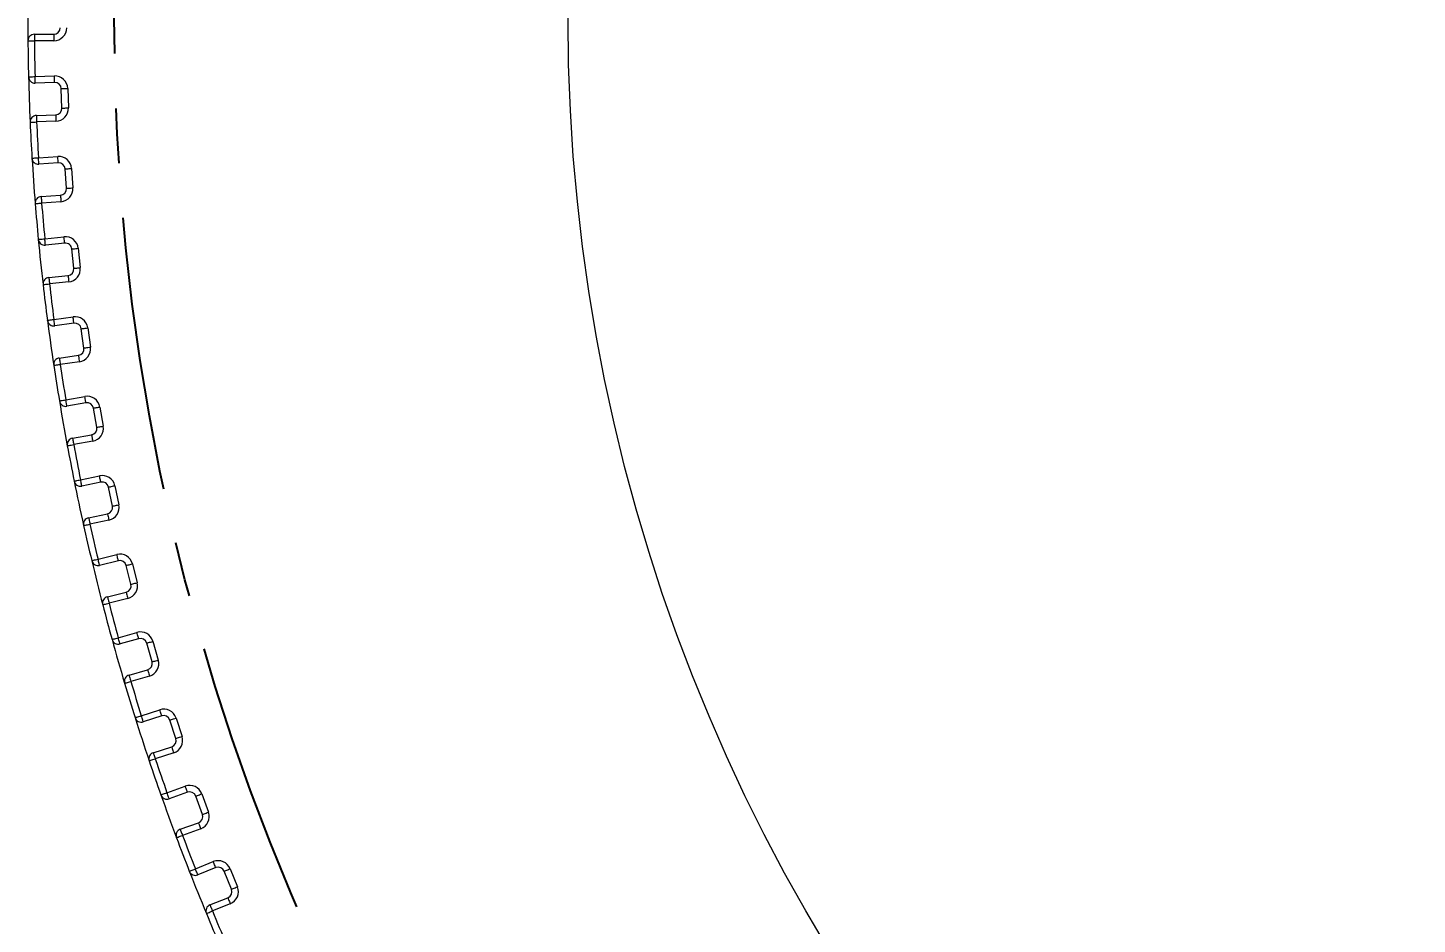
# Model space of a CAD drawing. Header units: millimetres. Extents: x 37 to 851, y 144 to 480.
# Drawn here: x 595 to 659.3, y 277.6 to 319.1 of the extents above; entities that cross this region are included whole.
import ezdxf

# ---------------------------------------------------------------- set-up
doc = ezdxf.new("R2010")
doc.units = ezdxf.units.MM
doc.linetypes.add('CENTERX2', pattern=[20.32, 12.7, -2.54, 2.54, -2.54])
doc.layers.add('FORMAT', color=7, linetype='Continuous')
doc.styles.add('SLDTEXTSTYLE0', font='TXT', dxfattribs={"width": 0.7, "bigfont": 'bigfont'})
doc.dimstyles.new('SLDDIMSTYLE4', dxfattribs={"dimtxt": 3.031684, "dimasz": 3.302, "dimexe": 0, "dimexo": 0.0625, "dimgap": 0.757921, "dimtad": 1, "dimdec": 1, "dimrnd": 1e-09, "dimzin": 12, "dimdsep": 46, "dimtxsty": 'SLDTEXTSTYLE0', "dimblk1": 'NONE', "dimblk2": 'OPEN30', "dimsah": 1, "dimcen": 0, "dimadec": 0, "dimazin": 3, "dimtfac": 1, "dimtdec": 1, "dimtmove": 0, "dimatfit": 3, "dimldrblk": 'NONE', "dimfxl": 1, "dimfrac": 2, "dimtolj": 1, "dimtzin": 12, "dimarcsym": 0})

# ---------------------------------------------------------------- blocks, each defined once
blk = doc.blocks.new('_OPEN30')
at = {"color": 0, "linetype": 'ByBlock', "lineweight": -2}
for p, q in [((-1, 0.267949), (0, 0)), ((0, 0), (-1, -0.267949)), ((0, 0), (-1, 0))]:
    blk.add_line(p, q, dxfattribs=at)
blk = doc.blocks.new('*D12')
at = {"layer": 'FORMAT'}
for q in [(601.281, 401.808), (783.884, 254.165)]:
    blk.add_line((622.14, 384.943), q, dxfattribs=at)
at = {"layer": 'FORMAT', "xscale": 3.302, "yscale": 3.302, "rotation": 321.0429598271}
blk.add_blockref('_OPEN30', (622.14, 384.943, 0.1), dxfattribs=at)
at = {"layer": 'FORMAT', "char_height": 2.6458, "attachment_point": 1, "rotation": 321.04296, "style": 'SLDTEXTSTYLE0'}
for s, insert in [('%%c', (603.425, 404.46, 0.1)), ('208', (606.031, 402.353, 0.1))]:
    blk.add_mtext(s, dxfattribs=dict(at, insert=insert))
blk = doc.blocks.new('_NONE')

msp = doc.modelspace()

# ---------------------------------------------------------------- linework, layer by layer
at = {"color": 7, "linetype": 'Continuous', "lineweight": 15}
for p, q in [((595.31736, 318.80387), (596.21224, 318.80387)), ((595.31736, 318.80387), (595.31736, 318.50387)), ((596.21224, 318.50387), (595.31736, 318.50387)), ((596.21224, 318.80387), (596.21224, 318.50387)), ((595.34632, 316.84473), (596.24065, 316.87596)), ((596.25113, 316.57615), (595.35679, 316.54492)), ((596.59282, 315.38735), (596.56142, 316.2868)), ((596.86123, 316.29727), (596.89264, 315.39782)), ((595.40914, 315.04583), (596.30348, 315.07706)), ((596.31394, 314.77724), (595.41961, 314.74601)), ((595.50646, 313.0889), (596.39916, 313.15132)), ((596.42009, 312.85205), (595.52738, 312.78963)), ((596.80306, 311.6759), (596.74028, 312.57371)), ((597.03955, 312.59464), (597.10233, 311.69683)), ((595.63201, 311.29328), (596.52472, 311.35571)), ((596.54564, 311.05644), (595.65294, 310.99401)), ((595.79757, 309.34094), (596.68755, 309.43448)), ((596.71891, 309.13612), (595.82893, 309.04258)), ((597.14269, 307.97405), (597.04862, 308.86912)), ((597.34697, 308.90048), (597.44105, 308.00541)), ((595.98572, 307.5508), (596.8757, 307.64434)), ((596.90706, 307.34598), (596.01708, 307.25244)), ((596.21931, 305.60542), (597.10548, 305.72996)), ((597.14723, 305.43288), (596.26106, 305.30834)), ((597.61132, 304.28631), (597.48606, 305.17756)), ((597.78315, 305.21931), (597.9084, 304.32807)), ((596.46982, 303.82294), (597.35599, 303.94748)), ((597.39774, 303.6504), (596.51157, 303.52586)), ((596.77116, 301.8869), (597.65244, 302.04229)), ((597.70454, 301.74685), (596.82325, 301.59146)), ((598.34751, 301.5556), (598.5038, 300.66927)), ((598.20836, 300.61718), (598.05208, 301.5035)), ((597.08372, 300.11424), (597.96501, 300.26964)), ((598.0171, 299.9742), (597.13582, 299.8188)), ((597.45244, 298.1899), (598.32777, 298.37596)), ((598.39015, 298.08251), (597.51481, 297.89646)), ((598.93308, 296.97111), (598.74596, 297.85144)), ((599.0394, 297.91382), (599.22653, 297.03348)), ((597.82669, 296.42924), (598.70201, 296.61529)), ((598.76439, 296.32185), (597.88906, 296.13579)), ((598.26234, 294.51893), (599.13064, 294.73542)), ((599.20322, 294.44433), (598.33491, 294.22784)), ((599.78461, 293.35256), (599.56688, 294.22582)), ((599.85797, 294.2984), (600.0757, 293.42513)), ((598.6978, 292.7724), (599.5661, 292.98889)), ((599.63868, 292.6978), (598.77038, 292.48131)), ((599.19986, 290.87846), (600.06007, 291.12513)), ((600.14276, 290.83675), (599.28255, 290.59008)), ((600.76191, 289.76592), (600.51384, 290.63106)), ((600.80221, 290.71375), (601.05029, 289.84862)), ((599.696, 289.14819), (600.55622, 289.39486)), ((600.63891, 289.10648), (599.7787, 288.85981)), ((600.26385, 287.27293), (601.11493, 287.54947)), ((601.20764, 287.26415), (600.35656, 286.98761)), ((601.86378, 286.21558), (601.58566, 287.07154)), ((601.87098, 287.16424), (602.1491, 286.30829)), ((600.82009, 285.56103), (601.67116, 285.83756)), ((601.76387, 285.55224), (600.91279, 285.27571)), ((601.45303, 283.70673), (602.29395, 284.0128)), ((602.39655, 283.73089), (601.55564, 283.42482)), ((603.08888, 282.70586), (602.78107, 283.55159)), ((603.06298, 283.65419), (603.37079, 282.80847)), ((602.06867, 282.01528), (602.90959, 282.32135)), ((603.01219, 282.03944), (602.17128, 281.73337)), ((602.76595, 280.1842), (603.59567, 280.51943)), ((603.70805, 280.24127), (602.87833, 279.90605)), ((604.43573, 279.24104), (604.09859, 280.0755)), ((604.37675, 280.18788), (604.71389, 279.35342)), ((603.44024, 278.51527), (604.26996, 278.8505)), ((604.38234, 278.57234), (603.55262, 278.23712))]:
    msp.add_line(p, q, dxfattribs=at)
at = {"color": 7, "linetype": 'Continuous', "lineweight": 15, "flags": 128}
for points in [[(595.01737, 318.50095), (595.02314, 318.501), (595.04021, 318.50117), (595.06793, 318.50144), (595.10524, 318.5018), (595.1507, 318.50225), (595.20256, 318.50275), (595.25884, 318.5033), (595.31736, 318.50387)], [(595.04641, 316.83719), (595.05218, 316.83733), (595.06924, 316.83776), (595.09696, 316.83846), (595.13426, 316.8394), (595.1797, 316.84054), (595.23155, 316.84185), (595.28781, 316.84326), (595.34632, 316.84473)], [(595.35679, 316.54492), (595.35659, 316.55068), (595.35599, 316.56774), (595.35502, 316.59544), (595.35372, 316.63273), (595.35213, 316.67816), (595.35032, 316.73), (595.34836, 316.78624), (595.34632, 316.84473)], [(596.25113, 316.57615), (596.25093, 316.58191), (596.25033, 316.59897), (596.24936, 316.62668), (596.24806, 316.66396), (596.24647, 316.7094), (596.24466, 316.76123), (596.2427, 316.81747), (596.24065, 316.87596)], [(596.56142, 316.2868), (596.56717, 316.287), (596.58424, 316.2876), (596.61194, 316.28856), (596.64923, 316.28987), (596.69466, 316.29145), (596.7465, 316.29326), (596.80274, 316.29523), (596.86123, 316.29727)], [(595.40914, 315.04583), (595.40934, 315.04007), (595.40994, 315.02301), (595.4109, 314.9953), (595.41221, 314.95802), (595.41379, 314.91258), (595.41561, 314.86075), (595.41756, 314.8045), (595.41961, 314.74601)], [(596.30348, 315.07706), (596.30368, 315.0713), (596.30427, 315.05424), (596.30524, 315.02653), (596.30654, 314.98925), (596.30813, 314.94381), (596.30994, 314.89198), (596.3119, 314.83574), (596.31394, 314.77724)], [(596.59282, 315.38735), (596.59859, 315.38755), (596.61565, 315.38815), (596.64335, 315.38911), (596.68064, 315.39041), (596.72607, 315.392), (596.77791, 315.39381), (596.83415, 315.39578), (596.89264, 315.39782)], [(595.11991, 314.73262), (595.12567, 314.73288), (595.14272, 314.73364), (595.17041, 314.73488), (595.20769, 314.73654), (595.2531, 314.73857), (595.30492, 314.74089), (595.36114, 314.7434), (595.41961, 314.74601)], [(596.42009, 312.85205), (596.41968, 312.8578), (596.41849, 312.87483), (596.41655, 312.90249), (596.41395, 312.93971), (596.41078, 312.98506), (596.40717, 313.0368), (596.40324, 313.09294), (596.39916, 313.15132)], [(595.207, 313.07089), (595.21275, 313.07124), (595.22979, 313.07226), (595.25747, 313.07392), (595.2947, 313.07616), (595.34009, 313.07889), (595.39186, 313.08201), (595.44803, 313.08538), (595.50646, 313.0889)], [(595.52738, 312.78963), (595.52698, 312.79538), (595.52579, 312.81241), (595.52385, 312.84006), (595.52125, 312.87728), (595.51808, 312.92263), (595.51446, 312.97437), (595.51054, 313.03051), (595.50646, 313.0889)], [(596.74028, 312.57371), (596.74603, 312.57411), (596.76306, 312.5753), (596.79071, 312.57724), (596.82793, 312.57984), (596.87328, 312.58301), (596.92503, 312.58663), (596.98117, 312.59055), (597.03955, 312.59464)], [(595.63201, 311.29328), (595.63242, 311.28753), (595.63361, 311.2705), (595.63555, 311.24285), (595.63815, 311.20563), (595.64131, 311.16028), (595.64493, 311.10854), (595.64886, 311.0524), (595.65294, 310.99401)], [(596.52472, 311.35571), (596.52512, 311.34996), (596.52631, 311.33293), (596.52825, 311.30527), (596.53085, 311.26805), (596.53402, 311.2227), (596.53763, 311.17096), (596.54156, 311.11482), (596.54564, 311.05644)], [(596.80306, 311.6759), (596.80881, 311.6763), (596.82584, 311.67749), (596.85349, 311.67943), (596.89072, 311.68203), (596.93607, 311.6852), (596.9878, 311.68882), (597.04394, 311.69275), (597.10233, 311.69683)], [(595.35389, 310.97017), (595.35964, 310.97063), (595.37665, 310.97198), (595.40429, 310.97419), (595.44148, 310.97715), (595.4868, 310.98077), (595.5385, 310.98489), (595.5946, 310.98936), (595.65294, 310.99401)], [(595.49892, 309.31249), (595.50466, 309.31304), (595.52166, 309.31465), (595.54925, 309.31728), (595.58639, 309.32082), (595.63165, 309.32513), (595.68328, 309.33005), (595.7393, 309.33539), (595.79757, 309.34094)], [(595.82893, 309.04258), (595.82832, 309.04831), (595.82654, 309.06529), (595.82364, 309.09286), (595.81974, 309.12997), (595.81499, 309.17518), (595.80957, 309.22676), (595.80368, 309.28273), (595.79757, 309.34094)], [(596.71891, 309.13612), (596.7183, 309.14185), (596.71652, 309.15883), (596.71362, 309.1864), (596.70972, 309.22351), (596.70497, 309.26872), (596.69955, 309.3203), (596.69366, 309.37627), (596.68755, 309.43448)], [(597.04862, 308.86912), (597.05435, 308.86973), (597.07133, 308.87151), (597.0989, 308.87441), (597.13601, 308.87831), (597.18122, 308.88306), (597.2328, 308.88848), (597.28877, 308.89436), (597.34697, 308.90048)], [(597.14269, 307.97405), (597.14843, 307.97466), (597.16541, 307.97644), (597.19298, 307.97934), (597.23008, 307.98324), (597.27529, 307.98799), (597.32688, 307.99341), (597.38285, 307.99929), (597.44105, 308.00541)], [(595.98572, 307.5508), (595.98632, 307.54507), (595.98811, 307.52809), (595.99101, 307.50052), (595.9949, 307.46341), (595.99966, 307.4182), (596.00508, 307.36662), (596.01096, 307.31065), (596.01708, 307.25244)], [(596.8757, 307.64434), (596.8763, 307.63861), (596.87809, 307.62163), (596.88099, 307.59406), (596.88488, 307.55695), (596.88964, 307.51174), (596.89506, 307.46016), (596.90094, 307.40419), (596.90706, 307.34598)], [(595.71905, 307.21818), (595.72477, 307.21883), (595.74172, 307.22078), (595.76927, 307.22395), (595.80634, 307.22821), (595.8515, 307.23341), (595.90302, 307.23933), (595.95893, 307.24576), (596.01708, 307.25244)], [(595.92183, 305.56657), (595.92755, 305.56731), (595.94448, 305.56953), (595.97197, 305.57312), (596.00896, 305.57795), (596.05404, 305.58384), (596.10547, 305.59055), (596.16127, 305.59784), (596.21931, 305.60542)], [(596.26106, 305.30834), (596.26026, 305.31405), (596.25788, 305.33096), (596.25402, 305.35841), (596.24883, 305.39535), (596.2425, 305.44037), (596.23529, 305.49173), (596.22745, 305.54746), (596.21931, 305.60542)], [(597.14723, 305.43288), (597.14643, 305.43859), (597.14405, 305.4555), (597.1402, 305.48295), (597.13501, 305.5199), (597.12867, 305.56492), (597.12146, 305.61628), (597.11362, 305.67201), (597.10548, 305.72996)], [(597.48606, 305.17756), (597.49177, 305.17836), (597.50867, 305.18073), (597.53613, 305.18459), (597.57308, 305.18978), (597.61809, 305.19611), (597.66946, 305.20333), (597.72519, 305.21116), (597.78315, 305.21931)], [(597.61132, 304.28631), (597.61703, 304.28712), (597.63393, 304.28949), (597.66139, 304.29335), (597.69833, 304.29854), (597.74335, 304.30487), (597.79471, 304.31209), (597.85044, 304.31992), (597.9084, 304.32807)], [(596.21491, 303.48121), (596.22061, 303.48207), (596.23749, 303.48461), (596.2649, 303.48874), (596.3018, 303.49429), (596.34676, 303.50105), (596.39805, 303.50877), (596.45369, 303.51715), (596.51157, 303.52586)], [(596.46982, 303.82294), (596.47062, 303.81723), (596.473, 303.80033), (596.47686, 303.77287), (596.48204, 303.73593), (596.48838, 303.69091), (596.49559, 303.63955), (596.50343, 303.58382), (596.51157, 303.52586)], [(597.35599, 303.94748), (597.35679, 303.94177), (597.35917, 303.92487), (597.36303, 303.89742), (597.36822, 303.86047), (597.37455, 303.81545), (597.38177, 303.76409), (597.3896, 303.70836), (597.39774, 303.6504)], [(596.47522, 301.83769), (596.4809, 301.83863), (596.49775, 301.84143), (596.52509, 301.84598), (596.5619, 301.8521), (596.60674, 301.85956), (596.65791, 301.86807), (596.71342, 301.8773), (596.77116, 301.8869)], [(596.82325, 301.59146), (596.82225, 301.59713), (596.81929, 301.61395), (596.81447, 301.64125), (596.80799, 301.67799), (596.8001, 301.72276), (596.79109, 301.77384), (596.78132, 301.82926), (596.77116, 301.8869)], [(597.70454, 301.74685), (597.70354, 301.75253), (597.70057, 301.76934), (597.69576, 301.79664), (597.68928, 301.83338), (597.68139, 301.87815), (597.67238, 301.92923), (597.6626, 301.98465), (597.65244, 302.04229)], [(598.05208, 301.5035), (598.05775, 301.5045), (598.07456, 301.50747), (598.10187, 301.51228), (598.13861, 301.51876), (598.18338, 301.52666), (598.23446, 301.53566), (598.28988, 301.54543), (598.34751, 301.5556)], [(597.96501, 300.26964), (597.96601, 300.26396), (597.96897, 300.24715), (597.97379, 300.21985), (597.98027, 300.18311), (597.98816, 300.13834), (597.99716, 300.08726), (598.00694, 300.03183), (598.0171, 299.9742)], [(598.20836, 300.61718), (598.21404, 300.61818), (598.23084, 300.62114), (598.25815, 300.62596), (598.29489, 300.63243), (598.33966, 300.64033), (598.39074, 300.64934), (598.44616, 300.65911), (598.5038, 300.66927)], [(596.84089, 299.76383), (596.84656, 299.76489), (596.86335, 299.76802), (596.8906, 299.77309), (596.92728, 299.77993), (596.97197, 299.78826), (597.02296, 299.79777), (597.07828, 299.80808), (597.13582, 299.8188)], [(597.08372, 300.11424), (597.08472, 300.10857), (597.08769, 300.09176), (597.0925, 300.06445), (597.09898, 300.02771), (597.10687, 299.98294), (597.11588, 299.93186), (597.12566, 299.87644), (597.13582, 299.8188)], [(598.39015, 298.08251), (598.38895, 298.08815), (598.3854, 298.10485), (598.37963, 298.13197), (598.37188, 298.16846), (598.36242, 298.21293), (598.35164, 298.26366), (598.33994, 298.31871), (598.32777, 298.37596)], [(597.15841, 298.13039), (597.16406, 298.13153), (597.18079, 298.13492), (597.20796, 298.14042), (597.24453, 298.14782), (597.28908, 298.15684), (597.33992, 298.16713), (597.39508, 298.17829), (597.45244, 298.1899)], [(597.51481, 297.89646), (597.51362, 297.90209), (597.51007, 297.91879), (597.50431, 297.94591), (597.49654, 297.9824), (597.4871, 298.02687), (597.47632, 298.0776), (597.46461, 298.13265), (597.45244, 298.1899)], [(598.74596, 297.85144), (598.7516, 297.85264), (598.7683, 297.85619), (598.79541, 297.86195), (598.83191, 297.86971), (598.87638, 297.87916), (598.92711, 297.88995), (598.98216, 297.90165), (599.0394, 297.91382)], [(598.93308, 296.97111), (598.93872, 296.97231), (598.95542, 296.97586), (598.98253, 296.98162), (599.01903, 296.98938), (599.0635, 296.99883), (599.11423, 297.00961), (599.16927, 297.02131), (599.22653, 297.03348)], [(597.82669, 296.42924), (597.82788, 296.4236), (597.83143, 296.4069), (597.8372, 296.37978), (597.84496, 296.34329), (597.8544, 296.29882), (597.86519, 296.24809), (597.87689, 296.19304), (597.88906, 296.13579)], [(598.70201, 296.61529), (598.70321, 296.60965), (598.70676, 296.59295), (598.71252, 296.56584), (598.72028, 296.52934), (598.72974, 296.48488), (598.74052, 296.43414), (598.75221, 296.37909), (598.76439, 296.32185)], [(597.59623, 296.07056), (597.60187, 296.07181), (597.61853, 296.07552), (597.64559, 296.08155), (597.682, 296.08967), (597.72637, 296.09955), (597.777, 296.11083), (597.83193, 296.12306), (597.88906, 296.13579)], [(597.97056, 294.4492), (597.97616, 294.45054), (597.99277, 294.4545), (598.01973, 294.46095), (598.05602, 294.46962), (598.10024, 294.48019), (598.15068, 294.49224), (598.20542, 294.50533), (598.26234, 294.51893)], [(598.33491, 294.22784), (598.33352, 294.23344), (598.32939, 294.25), (598.32269, 294.2769), (598.31366, 294.3131), (598.30266, 294.35721), (598.29011, 294.40754), (598.2765, 294.46214), (598.26234, 294.51893)], [(599.20322, 294.44433), (599.20182, 294.44993), (599.19769, 294.46649), (599.19099, 294.49339), (599.18196, 294.52959), (599.17096, 294.5737), (599.15841, 294.62403), (599.1448, 294.67863), (599.13064, 294.73542)], [(599.56688, 294.22582), (599.57248, 294.22722), (599.58904, 294.23135), (599.61594, 294.23805), (599.65214, 294.24708), (599.69625, 294.25808), (599.74658, 294.27063), (599.80118, 294.28424), (599.85797, 294.2984)], [(599.78461, 293.35256), (599.79021, 293.35395), (599.80677, 293.35808), (599.83367, 293.36479), (599.86987, 293.37381), (599.91398, 293.38481), (599.9643, 293.39736), (600.01891, 293.41097), (600.0757, 293.42513)], [(598.6978, 292.7724), (598.6992, 292.76681), (598.70332, 292.75024), (598.71003, 292.72334), (598.71906, 292.68714), (598.73006, 292.64303), (598.7426, 292.5927), (598.75621, 292.5381), (598.77038, 292.48131)], [(599.5661, 292.98889), (599.56749, 292.9833), (599.57162, 292.96673), (599.57833, 292.93983), (599.58736, 292.90363), (599.59835, 292.85952), (599.6109, 292.8092), (599.62452, 292.75459), (599.63868, 292.6978)], [(598.48001, 292.4059), (598.48559, 292.40735), (598.50211, 292.41164), (598.52894, 292.41861), (598.56506, 292.42799), (598.60906, 292.43941), (598.65926, 292.45245), (598.71373, 292.4666), (598.77038, 292.48131)], [(598.91069, 290.79859), (598.91625, 290.80012), (598.9327, 290.80467), (598.95942, 290.81205), (598.99539, 290.82198), (599.0392, 290.83409), (599.0892, 290.8479), (599.14344, 290.86288), (599.19986, 290.87846)], [(599.28255, 290.59008), (599.28096, 290.59563), (599.27626, 290.61204), (599.26861, 290.63868), (599.25833, 290.67455), (599.2458, 290.71825), (599.2315, 290.76811), (599.21599, 290.8222), (599.19986, 290.87846)], [(600.14276, 290.83675), (600.14117, 290.84229), (600.13647, 290.8587), (600.12883, 290.88535), (600.11855, 290.92121), (600.10601, 290.96491), (600.09172, 291.01477), (600.0762, 291.06887), (600.06007, 291.12513)], [(600.51384, 290.63106), (600.51937, 290.63265), (600.53579, 290.63736), (600.56244, 290.645), (600.5983, 290.65528), (600.642, 290.66781), (600.69185, 290.68211), (600.74595, 290.69762), (600.80221, 290.71375)], [(600.55622, 289.39486), (600.55781, 289.38931), (600.56251, 289.3729), (600.57016, 289.34625), (600.58044, 289.31039), (600.59297, 289.26669), (600.60727, 289.21683), (600.62278, 289.16274), (600.63891, 289.10648)], [(600.76191, 289.76592), (600.76745, 289.76751), (600.78386, 289.77222), (600.81051, 289.77986), (600.84637, 289.79014), (600.89007, 289.80267), (600.93993, 289.81697), (600.99403, 289.83248), (601.05029, 289.84862)], [(599.49114, 288.77432), (599.49666, 288.77596), (599.51303, 288.78082), (599.5396, 288.78872), (599.57536, 288.79936), (599.61894, 288.81231), (599.66865, 288.82709), (599.7226, 288.84313), (599.7787, 288.85981)], [(599.696, 289.14819), (599.6976, 289.14265), (599.7023, 289.12624), (599.70994, 289.09959), (599.72022, 289.06373), (599.73275, 289.02003), (599.74705, 288.97017), (599.76256, 288.91607), (599.7787, 288.85981)], [(601.20764, 287.26415), (601.20586, 287.26963), (601.20059, 287.28587), (601.19202, 287.31223), (601.18049, 287.34772), (601.16644, 287.39095), (601.15041, 287.44028), (601.13302, 287.4938), (601.11493, 287.54947)], [(599.97765, 287.18301), (599.98315, 287.18474), (599.99943, 287.18986), (600.02588, 287.19817), (600.06147, 287.20935), (600.10484, 287.22297), (600.15433, 287.23852), (600.20802, 287.25539), (600.26385, 287.27293)], [(600.35656, 286.98761), (600.35478, 286.9931), (600.34951, 287.00933), (600.34094, 287.0357), (600.3294, 287.07118), (600.31536, 287.11442), (600.29933, 287.16375), (600.28194, 287.21727), (600.26385, 287.27293)], [(601.58566, 287.07154), (601.59115, 287.07332), (601.60738, 287.07859), (601.63375, 287.08716), (601.66924, 287.09869), (601.71247, 287.11274), (601.76179, 287.12876), (601.81532, 287.14615), (601.87098, 287.16424)], [(601.86378, 286.21558), (601.86926, 286.21737), (601.8855, 286.22264), (601.91186, 286.23121), (601.94735, 286.24274), (601.99059, 286.25679), (602.03991, 286.27281), (602.09343, 286.29021), (602.1491, 286.30829)], [(600.82009, 285.56103), (600.82187, 285.55555), (600.82714, 285.53931), (600.83571, 285.51295), (600.84723, 285.47746), (600.86129, 285.43423), (600.87731, 285.3849), (600.8947, 285.33138), (600.91279, 285.27571)], [(601.67116, 285.83756), (601.67295, 285.83208), (601.67823, 285.81585), (601.68679, 285.78948), (601.69832, 285.75399), (601.71237, 285.71076), (601.72839, 285.66143), (601.74579, 285.60791), (601.76387, 285.55224)], [(600.62839, 285.18023), (600.63386, 285.18207), (600.65004, 285.1875), (600.67632, 285.19632), (600.71169, 285.2082), (600.75479, 285.22266), (600.80395, 285.23917), (600.85731, 285.25709), (600.91279, 285.27571)], [(601.17014, 283.60688), (601.17557, 283.60879), (601.19168, 283.61448), (601.21782, 283.6237), (601.253, 283.63612), (601.29586, 283.65125), (601.34478, 283.66852), (601.39785, 283.68725), (601.45303, 283.70673)], [(601.55564, 283.42482), (601.55367, 283.43024), (601.54783, 283.44628), (601.53835, 283.47233), (601.52559, 283.50739), (601.51004, 283.55011), (601.4923, 283.59885), (601.47305, 283.65173), (601.45303, 283.70673)], [(602.39655, 283.73089), (602.39458, 283.73631), (602.38875, 283.75235), (602.37926, 283.7784), (602.3665, 283.81346), (602.35096, 283.85618), (602.33322, 283.90491), (602.31396, 283.9578), (602.29395, 284.0128)], [(602.78107, 283.55159), (602.78649, 283.55356), (602.80253, 283.5594), (602.82858, 283.56888), (602.86364, 283.58164), (602.90636, 283.59719), (602.95509, 283.61493), (603.00798, 283.63417), (603.06298, 283.65419)], [(602.90959, 282.32135), (602.91155, 282.31593), (602.91739, 282.29989), (602.92688, 282.27384), (602.93963, 282.23878), (602.95518, 282.19606), (602.97292, 282.14732), (602.99218, 282.09444), (603.01219, 282.03944)], [(603.08888, 282.70586), (603.0943, 282.70784), (603.11034, 282.71367), (603.1364, 282.72315), (603.17146, 282.73592), (603.21417, 282.75146), (603.26291, 282.7692), (603.3158, 282.78845), (603.37079, 282.80847)], [(601.89038, 281.62802), (601.89578, 281.63005), (601.91177, 281.63604), (601.93772, 281.64578), (601.97265, 281.65888), (602.01522, 281.67485), (602.06378, 281.69306), (602.11648, 281.71282), (602.17128, 281.73337)], [(602.06867, 282.01528), (602.07064, 282.00987), (602.07648, 281.99382), (602.08596, 281.96777), (602.09872, 281.93272), (602.11427, 281.88999), (602.13201, 281.84126), (602.15126, 281.78837), (602.17128, 281.73337)], [(603.70805, 280.24127), (603.70589, 280.24662), (603.6995, 280.26245), (603.68911, 280.28815), (603.67513, 280.32275), (603.65811, 280.36489), (603.63868, 280.41298), (603.61759, 280.46516), (603.59567, 280.51943)], [(602.48671, 280.07454), (602.49208, 280.07664), (602.50797, 280.08288), (602.53377, 280.09302), (602.5685, 280.10666), (602.61081, 280.12327), (602.65909, 280.14223), (602.71147, 280.16281), (602.76595, 280.1842)], [(602.87833, 279.90605), (602.87617, 279.91139), (602.86978, 279.92722), (602.85939, 279.95292), (602.84541, 279.98751), (602.82838, 280.02967), (602.80896, 280.07776), (602.78787, 280.12994), (602.76595, 280.1842)], [(604.09859, 280.0755), (604.10394, 280.07766), (604.11976, 280.08405), (604.14547, 280.09444), (604.18006, 280.10842), (604.22221, 280.12545), (604.2703, 280.14488), (604.32248, 280.16596), (604.37675, 280.18788)], [(604.43573, 279.24104), (604.44107, 279.24319), (604.45691, 279.24959), (604.48261, 279.25998), (604.5172, 279.27395), (604.55935, 279.29098), (604.60745, 279.31041), (604.65962, 279.33149), (604.71389, 279.35342)], [(603.44024, 278.51527), (603.4424, 278.50993), (603.4488, 278.4941), (603.45918, 278.46839), (603.47315, 278.4338), (603.49019, 278.39165), (603.50962, 278.34356), (603.5307, 278.29138), (603.55262, 278.23712)], [(604.26996, 278.8505), (604.27212, 278.84515), (604.27852, 278.82932), (604.2889, 278.80362), (604.30287, 278.76903), (604.31991, 278.72688), (604.33934, 278.67879), (604.36041, 278.62661), (604.38234, 278.57234)], [(603.27557, 278.12203), (603.2809, 278.12424), (603.29667, 278.13079), (603.32227, 278.14142), (603.35672, 278.15574), (603.3987, 278.17317), (603.4466, 278.19307), (603.49858, 278.21466), (603.55262, 278.23712)]]:
    msp.add_lwpolyline(points, dxfattribs=at)
at = {"color": 7, "linetype": 'Continuous', "lineweight": 15}
msp.add_circle((703.01224, 319.55387), 83, dxfattribs=at)
for centre, radius, start, end in [((703.01224, 319.55387), 108, 179.4413972, 180.5586028), ((596.21224, 319.10387), 0.6, 270, 0), ((596.21224, 319.10387), 0.3, 270, 0), ((595.31736, 318.50387), 0.3, 90, 180.5586028), ((703.01224, 319.55387), 108, 180.5586028, 181.4413972), ((703.01224, 319.55387), 107.7, 180.5586028, 181.4413972), ((595.34632, 316.84473), 0.3, 181.4413972, 272), ((703.01224, 319.55387), 108, 181.4413972, 182.5586028), ((596.2616, 316.27633), 0.6, 2, 92), ((596.2616, 316.27633), 0.3, 2, 92), ((595.41961, 314.74601), 0.3, 92, 182.5586028), ((596.29301, 315.37688), 0.3, 272, 2), ((596.29301, 315.37688), 0.6, 272, 2), ((703.01224, 319.55387), 108, 182.5586028, 183.4413972), ((703.01224, 319.55387), 107.7, 182.5586028, 183.4413972), ((596.44101, 312.55278), 0.6, 4, 94), ((595.50645, 313.0889), 0.3, 183.4413972, 274), ((703.01224, 319.55387), 108, 183.4413972, 184.5586028), ((596.44101, 312.55278), 0.3, 4, 94), ((595.65294, 310.99401), 0.3, 94, 184.5586028), ((596.50379, 311.65498), 0.3, 274, 4), ((596.50379, 311.65498), 0.6, 274, 4), ((703.01224, 319.55387), 108, 184.5586028, 185.4413972), ((703.01224, 319.55387), 107.7, 184.5586028, 185.4413972), ((595.79757, 309.34094), 0.3, 185.4413972, 276), ((703.01224, 319.55387), 108, 185.4413972, 186.5586028), ((596.75026, 308.83777), 0.6, 6, 96), ((596.75026, 308.83777), 0.3, 6, 96), ((596.84434, 307.9427), 0.3, 276, 6), ((596.84434, 307.9427), 0.6, 276, 6), ((596.01708, 307.25244), 0.3, 96, 186.5586028), ((703.01224, 319.55387), 108, 186.5586028, 187.4413972), ((703.01224, 319.55387), 107.7, 186.5586028, 187.4413972), ((596.21931, 305.60542), 0.3, 187.4413972, 278), ((703.01224, 319.55387), 108, 187.4413972, 188.5586028), ((597.18898, 305.1358), 0.6, 8, 98), ((597.18898, 305.1358), 0.3, 8, 98), ((597.31424, 304.24456), 0.3, 278, 8), ((597.31424, 304.24456), 0.6, 278, 8), ((596.51157, 303.52586), 0.3, 98, 188.5586028), ((703.01224, 319.55387), 108, 188.5586028, 189.4413972), ((703.01224, 319.55387), 107.7, 188.5586028, 189.4413972), ((596.77116, 301.8869), 0.3, 189.4413972, 280), ((703.01224, 319.55387), 108, 189.4413972, 190.5586028), ((597.75663, 301.45141), 0.6, 10, 100), ((597.75663, 301.45141), 0.3, 10, 100), ((597.91291, 300.56508), 0.3, 280, 10), ((597.91291, 300.56508), 0.6, 280, 10), ((597.13582, 299.8188), 0.3, 100, 190.5586028), ((703.01224, 319.55387), 108, 190.5586028, 191.4413972), ((703.01224, 319.55387), 107.7, 190.5586028, 191.4413972), ((598.45252, 297.78907), 0.6, 12, 102), ((597.45244, 298.1899), 0.3, 191.4413972, 282), ((703.01224, 319.55387), 108, 191.4413972, 192.5586028), ((598.45252, 297.78907), 0.3, 12, 102), ((598.63964, 296.90874), 0.6, 282, 12), ((597.88906, 296.13579), 0.3, 102, 192.5586028), ((598.63964, 296.90874), 0.3, 282, 12), ((703.01224, 319.55387), 108, 192.5586028, 193.4413972), ((703.01224, 319.55387), 107.7, 192.5586028, 193.4413972), ((599.27579, 294.15325), 0.6, 14, 104), ((598.26234, 294.51893), 0.3, 193.4413972, 284), ((703.01224, 319.55387), 108, 193.4413972, 194.5586028), ((599.27579, 294.15325), 0.3, 14, 104), ((599.49352, 293.27998), 0.3, 284, 14), ((599.49352, 293.27998), 0.6, 284, 14), ((598.77038, 292.48131), 0.3, 104, 194.5586028), ((703.01224, 319.55387), 108, 194.5586028, 195.4413972), ((703.01224, 319.55387), 107.7, 194.5586028, 195.4413972), ((599.19986, 290.87846), 0.3, 195.4413972, 286), ((703.01224, 319.55387), 108, 195.4413972, 196.5586028), ((600.22546, 290.54837), 0.6, 16, 106), ((600.22546, 290.54837), 0.3, 16, 106), ((600.47353, 289.68323), 0.3, 286, 16), ((600.47353, 289.68323), 0.6, 286, 16), ((599.7787, 288.85981), 0.3, 106, 196.5586028), ((703.01224, 319.55387), 108, 196.5586028, 197.4413972), ((703.01224, 319.55387), 107.7, 196.5586028, 197.4413972), ((601.30035, 286.97883), 0.6, 18, 108), ((600.26385, 287.27293), 0.3, 197.4413972, 288), ((703.01224, 319.55387), 108, 197.4413972, 198.5586028), ((601.30035, 286.97883), 0.3, 18, 108), ((601.57846, 286.12288), 0.3, 288, 18), ((601.57846, 286.12288), 0.6, 288, 18), ((600.91279, 285.27571), 0.3, 108, 198.5586028), ((703.01224, 319.55387), 108, 198.5586028, 199.4413972), ((703.01224, 319.55387), 107.7, 198.5586028, 199.4413972), ((601.45303, 283.70673), 0.3, 199.4413972, 290), ((703.01224, 319.55387), 108, 199.4413972, 200.5586028), ((602.49916, 283.44898), 0.6, 20, 110), ((602.49916, 283.44898), 0.3, 20, 110), ((602.80698, 282.60326), 0.3, 290, 20), ((602.80698, 282.60326), 0.6, 290, 20), ((602.17128, 281.73337), 0.3, 110, 200.5586028), ((703.01224, 319.55387), 108, 200.5586028, 201.4413972), ((703.01224, 319.55387), 107.7, 200.5586028, 201.4413972), ((603.82043, 279.96312), 0.6, 22, 112), ((602.76595, 280.1842), 0.3, 201.4413972, 292), ((703.01224, 319.55387), 108, 201.4413972, 202.5586028), ((603.82043, 279.96312), 0.3, 22, 112), ((604.15758, 279.12865), 0.3, 292, 22), ((604.15758, 279.12865), 0.6, 292, 22), ((603.55262, 278.23711), 0.3, 112, 202.5586028), ((703.01224, 319.55387), 108, 202.5586028, 203.4413972), ((703.01224, 319.55387), 107.7, 202.5586028, 203.4413972)]:
    msp.add_arc(centre, radius, start, end, dxfattribs=at)
at = {"layer": 'FORMAT', "linetype": 'CENTERX2'}
msp.add_circle((703.01224, 319.55387), 104, dxfattribs=at)

# ---------------------------------------------------------------- dimensions: what is measured, and where the dimension line sits
at = {"layer": 'FORMAT'}
dim = msp.add_diameter_dim_2p(p1=(783.88447, 254.16517), p2=(622.14001, 384.94257), dimstyle='SLDDIMSTYLE4', dxfattribs=at)
dim.commit()
dim.dimension.update_dxf_attribs({"geometry": '*D12', "text_midpoint": (605.45345, 398.4344), "dimtype": 163})

doc.saveas('drawing.dxf')
